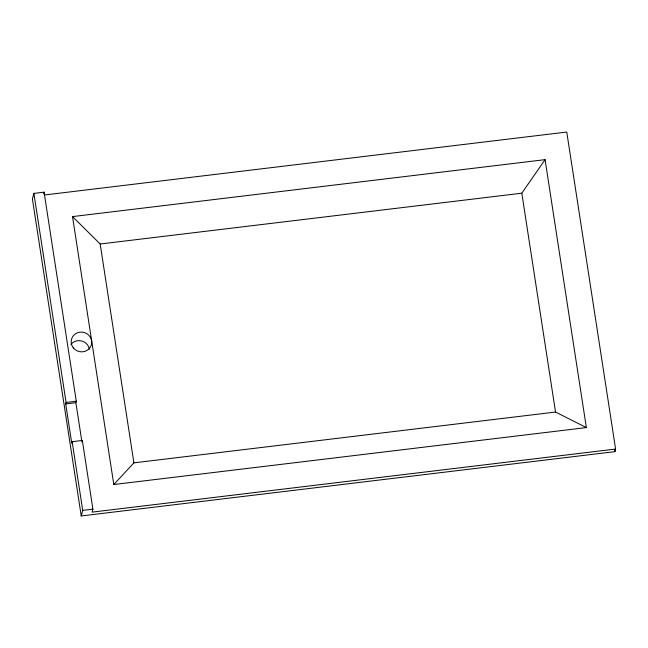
<?xml version="1.0" encoding="UTF-8"?>
<svg xmlns="http://www.w3.org/2000/svg" width="648" height="648" viewBox="0 0 648 648"><rect width="100%" height="100%" fill="white"/><g stroke="black" fill="none" stroke-linecap="round" stroke-linejoin="round"><path stroke-width="0.97" d="M81.778 440.964L75.881 402.692L76.278 401.201L44.064 192.156L33.882 193.388L32.4 198.952L81.243 515.954L614.912 451.648L615.6 449.048L566.757 132.046L44.283 195.008M43.667 193.647L44.064 192.156M615.6 449.048L92.121 512.131L92.907 509.158L82.328 440.462L72.139 441.685L71.75 443.175L65.699 403.915L66.088 402.432L33.882 193.388M81.932 441.944L82.328 440.462M81.243 515.954L82.725 510.389L72.139 441.685M586.359 427.583L555.538 412.047L521.81 193.193L545.073 159.651L72.519 216.594L113.805 484.526L586.359 427.583L545.073 159.651M113.805 484.526L133.901 462.858L555.538 412.047M72.519 216.594L100.181 243.996L521.81 193.193M66.088 402.432L76.278 401.201M65.699 403.915L75.881 402.692M82.725 510.389L92.907 509.158M614.604 449.647L614.912 451.648M100.181 243.996L133.901 462.858M70.924 344.436A10.328 9.858 14.9 0 1 81.697 340.97A10.328 9.858 14.9 0 1 89.375 349.28M73.402 347.944A10.328 9.858 14.9 0 0 91.036 345.813A10.328 9.858 14.9 0 0 79.947 332.157A10.328 9.858 14.9 0 0 73.402 347.944"/></g></svg>
